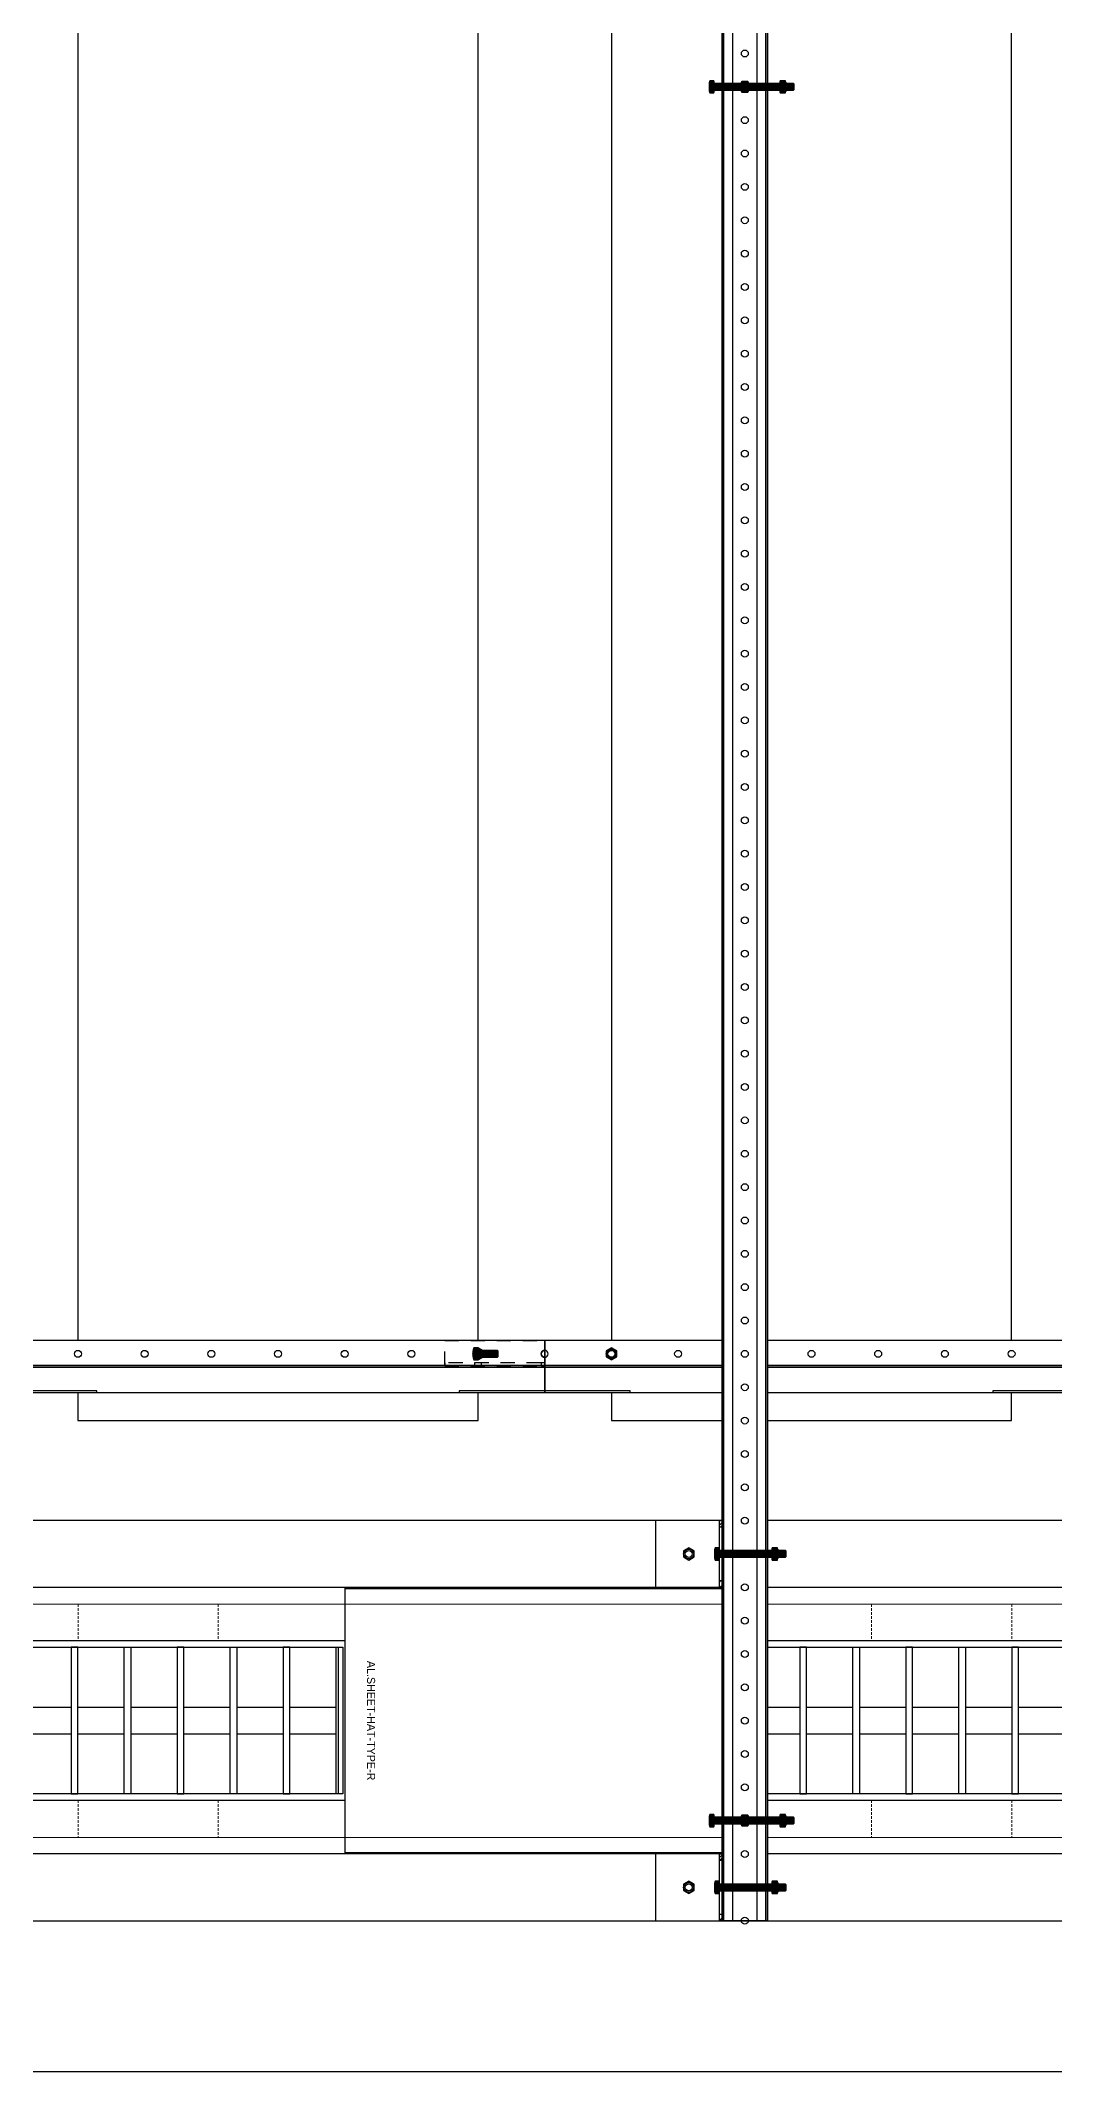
# Model space of a CAD drawing. Header units: millimetres. Extents: x -962357 to -591296, y -223672 to 59420.
# Drawn here: x -742958 to -742198, y -179329 to -177807 of the extents above; entities that cross this region are included whole.
import ezdxf
from ezdxf.enums import TextEntityAlignment as Align

# ---------------------------------------------------------------- set-up
doc = ezdxf.new("R2010")
doc.units = ezdxf.units.MM
doc.linetypes.add('DPA_Hidden 50', pattern=[3, 2, -1])
doc.linetypes.add('TA_HL_003.00000', pattern=[19.5, 10.65, -8.85])
for name, color, linetype in [('000 - H A T C H', 8, 'Continuous'), ('000 - WIPEOUT', 250, 'Continuous'), ('001 - ASCESSORIES', 251, 'Continuous'), ('A04_TUBE SERIES', 2, 'Continuous'), ('A11_ALU.SOLID SHEET', 2, 'Continuous')]:
    doc.layers.add(name, color=color, linetype=linetype)
doc.layers.add('A-GLAZ-CURT', color=2, linetype='Continuous', lineweight=9)
pattern_1 = [(110, (-0.5, 0), (-0.939693, -0.34202), []), (110, (-0.2012, 0.6409), (-0.939693, -0.34202), [1.25, -0.25, 0, -0.25])]

# ---------------------------------------------------------------- blocks, each defined once
blk = doc.blocks.new('*U4626')
at = {"layer": 'A11_ALU.SOLID SHEET', "color": 0}
blk.add_lwpolyline([(300, -98.8), (300, 98.8), (0, 98.8), (0, -98.8)], close=True, dxfattribs=at)
at = {"layer": 'Defpoints', "color": 250}
blk.add_point((0, 0), dxfattribs=at)
blk.add_text('AL.SHEET-HAT-TYPE-R', height=6, rotation=270, dxfattribs=at).set_placement((15, 0), align=Align.BOTTOM_CENTER)
blk = doc.blocks.new('*U4621')
at = {"color": 1}
blk.add_wipeout([(600, -60), (-600, -60), (-600, 60), (600, 60)], dxfattribs=at).dxf.layer = '000 - WIPEOUT'
at = {"layer": '001 - ASCESSORIES', "color": 0}
blk.add_lwpolyline([(600, -60), (-600, -60), (-600, 60), (600, 60)], close=True, dxfattribs=at)
at = {"layer": '001 - ASCESSORIES'}
for points in [[(-593.5, -55), (-598.5, -55), (-598.5, 55), (-593.5, 55)], [(595, -55), (-595, -55), (-595, 55), (595, 55)], [(-558.8, -55), (-553.8, -55), (-553.8, 55), (-558.8, 55)], [(-514, -55), (-519, -55), (-519, 55), (-514, 55)], [(-479.3, -55), (-474.3, -55), (-474.3, 55), (-479.3, 55)], [(-434.6, -55), (-439.6, -55), (-439.6, 55), (-434.6, 55)], [(-399.8, -55), (-394.8, -55), (-394.8, 55), (-399.8, 55)], [(-355.1, -55), (-360.1, -55), (-360.1, 55), (-355.1, 55)], [(-320.4, -55), (-315.4, -55), (-315.4, 55), (-320.4, 55)], [(-275.6, -55), (-280.6, -55), (-280.6, 55), (-275.6, 55)], [(-240.9, -55), (-235.9, -55), (-235.9, 55), (-240.9, 55)], [(-196.2, -55), (-201.2, -55), (-201.2, 55), (-196.2, 55)], [(-161.4, -55), (-156.4, -55), (-156.4, 55), (-161.4, 55)], [(-116.7, -55), (-121.7, -55), (-121.7, 55), (-116.7, 55)], [(-82, -55), (-77, -55), (-77, 55), (-82, 55)], [(-37.2, -55), (-42.2, -55), (-42.2, 55), (-37.2, 55)], [(-2.5, -55), (2.5, -55), (2.5, 55), (-2.5, 55)], [(42.2, -55), (37.2, -55), (37.2, 55), (42.2, 55)], [(77, -55), (82, -55), (82, 55), (77, 55)], [(121.7, -55), (116.7, -55), (116.7, 55), (121.7, 55)], [(156.4, -55), (161.4, -55), (161.4, 55), (156.4, 55)], [(201.2, -55), (196.2, -55), (196.2, 55), (201.2, 55)], [(235.9, -55), (240.9, -55), (240.9, 55), (235.9, 55)], [(280.6, -55), (275.6, -55), (275.6, 55), (280.6, 55)], [(315.4, -55), (320.4, -55), (320.4, 55), (315.4, 55)], [(360.1, -55), (355.1, -55), (355.1, 55), (360.1, 55)], [(394.8, -55), (399.8, -55), (399.8, 55), (394.8, 55)], [(439.6, -55), (434.6, -55), (434.6, 55), (439.6, 55)], [(474.3, -55), (479.3, -55), (479.3, 55), (474.3, 55)], [(519, -55), (514, -55), (514, 55), (519, 55)], [(553.8, -55), (558.8, -55), (558.8, 55), (553.8, 55)], [(598.5, -55), (593.5, -55), (593.5, 55), (598.5, 55)]]:
    blk.add_lwpolyline(points, close=True, dxfattribs=at)
for points in [[(-593.5, 10), (-558.8, 10)], [(-553.8, 10), (-519, 10)], [(-514, 10), (-479.3, 10)], [(-474.3, 10), (-439.6, 10)], [(-434.6, 10), (-399.8, 10)], [(-394.8, 10), (-360.1, 10)], [(-355.1, 10), (-320.4, 10)], [(-315.4, 10), (-280.6, 10)], [(-275.6, 10), (-240.9, 10)], [(-235.9, 10), (-201.2, 10)], [(-196.2, 10), (-161.4, 10)], [(-156.4, 10), (-121.7, 10)], [(-116.7, 10), (-82, 10)], [(-77, 10), (-42.2, 10)], [(-37.2, 10), (-2.5, 10)], [(2.5, 10), (37.2, 10)], [(42.2, 10), (77, 10)], [(82, 10), (116.7, 10)], [(121.7, 10), (156.4, 10)], [(161.4, 10), (196.2, 10)], [(201.2, 10), (235.9, 10)], [(240.9, 10), (275.6, 10)], [(280.6, 10), (315.4, 10)], [(320.4, 10), (355.1, 10)], [(360.1, 10), (394.8, 10)], [(399.8, 10), (434.6, 10)], [(439.6, 10), (474.3, 10)], [(479.3, 10), (514, 10)], [(519, 10), (553.8, 10)], [(558.8, 10), (593.5, 10)], [(-593.5, -10), (-558.8, -10)], [(-553.8, -10), (-519, -10)], [(-514, -10), (-479.3, -10)], [(-474.3, -10), (-439.6, -10)], [(-434.6, -10), (-399.8, -10)], [(-394.8, -10), (-360.1, -10)], [(-355.1, -10), (-320.4, -10)], [(-315.4, -10), (-280.6, -10)], [(-275.6, -10), (-240.9, -10)], [(-235.9, -10), (-201.2, -10)], [(-196.2, -10), (-161.4, -10)], [(-156.4, -10), (-121.7, -10)], [(-116.7, -10), (-82, -10)], [(-77, -10), (-42.2, -10)], [(-37.2, -10), (-2.5, -10)], [(2.5, -10), (37.2, -10)], [(42.2, -10), (77, -10)], [(82, -10), (116.7, -10)], [(121.7, -10), (156.4, -10)], [(161.4, -10), (196.2, -10)], [(201.2, -10), (235.9, -10)], [(240.9, -10), (275.6, -10)], [(280.6, -10), (315.4, -10)], [(320.4, -10), (355.1, -10)], [(360.1, -10), (394.8, -10)], [(399.8, -10), (434.6, -10)], [(439.6, -10), (474.3, -10)], [(479.3, -10), (514, -10)], [(519, -10), (553.8, -10)], [(558.8, -10), (593.5, -10)]]:
    blk.add_lwpolyline(points, dxfattribs=at)
blk = doc.blocks.new('*U4647')
blk.add_attdef('EXTR.OVL-LENGTH_', (-25, -59.1), '', height=5)
blk.add_wipeout([(-25, 0), (25, 0), (25, 67400), (-25, 67400)]).dxf.layer = '000 - WIPEOUT'
at = {"layer": 'A04_TUBE SERIES', "color": 0}
blk.add_lwpolyline([(-25, 0), (25, 0), (25, 67400), (-25, 67400)], close=True, dxfattribs=at)
blk = doc.blocks.new('*U4717')
at = {"color": 3}
for points in [[(-1050, 8750), (1050, 8750), (1050, 8450), (-1050, 8450)], [(-1050, 8350), (1050, 8350), (1050, 8050), (-1050, 8050)]]:
    blk.add_wipeout(points, dxfattribs=at).dxf.layer = '000 - WIPEOUT'
at = {"layer": 'A11_ALU.SOLID SHEET', "color": 0, "linetype": 'ByBlock'}
for points in [[(-1050, 8450), (1050, 8450), (1050, 8750), (-1050, 8750)], [(-1050, 8050), (1050, 8050), (1050, 8350), (-1050, 8350)]]:
    blk.add_lwpolyline(points, close=True, dxfattribs=at)
blk = doc.blocks.new('000 - ASSCESSORIES_FAMELINE_GALV.BRACKET_FITTING_Z-PROFILE_HR-02B_TOP_VIEW')
blk.add_wipeout([(-1200, 39), (1200, 39), (1200, 0), (-1200, 0)]).dxf.layer = '000 - WIPEOUT'
at = {"layer": '001 - ASCESSORIES', "linetype": 'ByBlock'}
blk.add_line((1200, 20.2), (-1200, 20.2), dxfattribs=at)
at = {"layer": '001 - ASCESSORIES'}
blk.add_line((1200, 19), (-1200, 19), dxfattribs=at)
at = {"layer": '001 - ASCESSORIES', "color": 0}
blk.add_lwpolyline([(-1200, 39), (-1200, 19), (1200, 19), (1200, 39)], close=True, dxfattribs=at)
at = {"layer": '001 - ASCESSORIES'}
blk.add_lwpolyline([(-1200, 19), (-1200, 0), (1200, 0), (1200, 19)], close=True, dxfattribs=at)
at = {"layer": '001 - ASCESSORIES', "color": 2}
for points in [[(-1200, 1.2), (-1200, 0), (-1135.9, 0), (-1135.9, 1.2)], [(-864.1, 1.2), (-864.1, 0), (-735.9, 0), (-735.9, 1.2)], [(735.9, 1.2), (735.9, 0), (864.1, 0), (864.1, 1.2)], [(1135.9, 1.2), (1135.9, 0), (1200, 0), (1200, 1.2)]]:
    blk.add_lwpolyline(points, close=True, dxfattribs=at)
at = {"layer": '001 - ASCESSORIES'}
for centre in [(-1150, 29), (-1100, 29), (-1050, 29), (-1000, 29), (-950, 29), (-900, 29), (-850, 29), (850, 29), (900, 29), (950, 29), (1000, 29), (1050, 29), (1100, 29), (1150, 29)]:
    blk.add_circle(centre, 2.6, dxfattribs=at)
for centre, start, end in [((-1200, 29), 270, 90), ((1200, 29), 90, 270)]:
    blk.add_arc(centre, 2.6, start, end, dxfattribs=at)
blk = doc.blocks.new('000 - ASSCESSORIES_FAMELINE_GALV._SPICE-FOR_HR-02B_TOP_VIEW')
at = {"layer": '001 - ASCESSORIES', "linetype": 'ByBlock'}
blk.add_lwpolyline([(-75, 6.8), (75, 6.8), (75, 8.8), (-75, 8.8)], close=True, dxfattribs=at)
at = {"layer": '001 - ASCESSORIES', "color": 0, "linetype": 'ByBlock'}
blk.add_lwpolyline([(-75, 8.8), (75, 8.8), (75, -10), (-75, -10)], close=True, dxfattribs=at)
at = {"layer": '001 - ASCESSORIES', "color": 1}
for points in [[(-57.6, 6.8), (-42.4, 6.8), (-42.4, 8.8), (-57.6, 8.8)], [(-2.6, 6.8), (2.6, 6.8), (2.6, 8.8), (-2.6, 8.8)], [(47.4, 6.8), (52.6, 6.8), (52.6, 8.8), (47.4, 8.8)]]:
    blk.add_lwpolyline(points, close=True, dxfattribs=at)
blk.add_lwpolyline([(-55, -2.6), (-45, -2.6, 1), (-45, 2.6), (-55, 2.6, 1)], format="xyb", close=True, dxfattribs=at)
at = {"layer": '001 - ASCESSORIES'}
for centre in [(0, 0), (50, 0)]:
    blk.add_circle(centre, 2.6, dxfattribs=at)
blk = doc.blocks.new('*U4659')
at = {"layer": '001 - ASCESSORIES', "color": 0, "linetype": 'ByBlock'}
blk.add_blockref('000 - ASSCESSORIES_FAMELINE_GALV._SPICE-FOR_HR-02B_TOP_VIEW', (0, 0), dxfattribs=at)
blk = doc.blocks.new('*U4682')
at = {"color": 1}
for p, q in [((-3.5, 3.5), (3.5, 3.5)), ((-3.5, 0), (3.5, 0))]:
    blk.add_line(p, q, dxfattribs=at)
at = {"color": 0}
for points in [[(-2.3, 3.2, 0.249855), (-4.6, 3.2), (-4.6, 0.3, 0.249855), (-2.3, 0.3)], [(2.3, 3.2, 0.062432), (0, 3.5, 0.062432), (-2.3, 3.2), (-2.3, 0.3, 0.061701), (0, 0, 0.061701), (2.3, 0.3)], [(4.6, 3.2, 0.249855), (2.3, 3.2), (2.3, 0.3, 0.249855), (4.6, 0.3)]]:
    blk.add_lwpolyline(points, format="xyb", close=True, dxfattribs=at)
blk = doc.blocks.new('*U4688')
at = {"layer": '000 - H A T C H'}
h = blk.add_hatch(dxfattribs=at)
h.set_pattern_fill('ANSI35', color=8, scale=4, angle=65)
h.set_pattern_definition(pattern_1)
h.paths.add_polyline_path([(0, -2.5), (14.5, -2.5), (14.5, 2.5), (0, 2.5)])
at = {"color": 8}
blk.add_line((14.5, -2.5), (14.5, 2.5), dxfattribs=at)
at = {"color": 1}
blk.add_lwpolyline([(14.5, 2.5), (0, 2.5), (0, -2.5), (14.5, -2.5), (15, -2), (15, 2)], close=True, dxfattribs=at)
blk = doc.blocks.new('*U4699')
at = {"layer": '000 - H A T C H'}
h = blk.add_hatch(color=250, dxfattribs=at)
h.dxf.hatch_style = 1
edge = h.paths.add_edge_path()
edge.add_line((-0.3, -4.6), (-3.2, -4.6))
edge.add_arc((-1, -3.5), 2.45, 180, 208.0569, ccw=False)
edge.add_line((-3.5, -3.5), (-3.5, 0))
edge.add_arc((5.9, 0), 9.36, 179.9761, 180.0239, ccw=False)
edge.add_line((-3.5, 0), (-3.5, 0))
edge.add_arc((5.9, 0), 9.36, 179.9761, 180.0239, ccw=False)
edge.add_line((-3.5, 0), (-3.5, 3.5))
edge.add_arc((-1, 3.5), 2.45, 151.9431, 180, ccw=False)
edge.add_line((-3.2, 4.6), (-0.3, 4.6))
edge.add_arc((-2.5, 3.5), 2.45, 360, 388.0569, ccw=False)
edge.add_line((0, 3.5), (0, -3.5))
edge.add_arc((-2.5, -3.5), 2.45, 331.9431, 360, ccw=False)
blk.add_blockref('*U4688', (0, 0))
at = {"layer": '001 - ASCESSORIES', "rotation": 90}
blk.add_blockref('*U4682', (0, 0), dxfattribs=at)
blk = doc.blocks.new('*U4663')
at = {"layer": '001 - ASCESSORIES', "color": 0}
blk.add_lwpolyline([(4.6, 0), (2.3, 4), (-2.3, 4), (-4.6, 0), (-2.3, -4), (2.3, -4)], close=True, dxfattribs=at)
at = {"layer": '001 - ASCESSORIES', "color": 8}
blk.add_circle((0, 0), 3.85, dxfattribs=at)
at = {"layer": '001 - ASCESSORIES', "color": 0}
blk.add_circle((0, 0), 2.6, dxfattribs=at)
blk = doc.blocks.new('*U4664')
at = {"layer": '000 - H A T C H'}
h = blk.add_hatch(color=250, dxfattribs=at)
h.dxf.hatch_style = 1
h.paths.add_polyline_path([(4, -2.3), (4, 2.3), (0, 4.6), (-4, 2.3), (-4, -2.3), (0, -4.6)])
h.paths.add_polyline_path([(0, -2.6, -1), (0, 2.6, -1)], flags=16)
at = {"layer": '001 - ASCESSORIES', "color": 0, "rotation": 270}
blk.add_blockref('*U4663', (0, 0), dxfattribs=at)
blk = doc.blocks.new('*U4944')
blk.add_blockref('*U4699', (8450, -10))
at = {"layer": '001 - ASCESSORIES', "color": 0, "linetype": 'ByBlock'}
blk.add_blockref('000 - ASSCESSORIES_FAMELINE_GALV.BRACKET_FITTING_Z-PROFILE_HR-02B_TOP_VIEW', (7200, -39), dxfattribs=at)
blk.add_blockref('*U4699', (8350, -10))
at = {"layer": '001 - ASCESSORIES', "linetype": 'TA_HL_003.00000', "rotation": 180}
blk.add_blockref('*U4659', (8400, -10), dxfattribs=at)
blk.add_blockref('*U4659', (8400, -10), dxfattribs=at)
at = {"layer": '001 - ASCESSORIES'}
blk.add_blockref('*U4664', (8350, -10), dxfattribs=at)
at = {"layer": '001 - ASCESSORIES', "color": 0, "linetype": 'ByBlock'}
blk.add_blockref('000 - ASSCESSORIES_FAMELINE_GALV.BRACKET_FITTING_Z-PROFILE_HR-02B_TOP_VIEW', (9600, -39), dxfattribs=at)
at = {"layer": '001 - ASCESSORIES'}
blk.add_blockref('*U4664', (8450, -10), dxfattribs=at)
blk = doc.blocks.new('*U4945')
at = {"color": 6}
blk.add_wipeout([(1425, -17), (-1425, -17), (-1425, 17), (1425, 17)], dxfattribs=at).dxf.layer = '000 - WIPEOUT'
at = {"layer": '001 - ASCESSORIES', "color": 0, "linetype": 'ByBlock'}
for p, q in [((1425, 15.8), (-1425, 15.8)), ((1425, -15.8), (-1425, -15.8))]:
    blk.add_line(p, q, dxfattribs=at)
at = {"layer": '001 - ASCESSORIES', "color": 1}
blk.add_lwpolyline([(1425, 17), (1425, -17), (-1425, -17), (-1425, 17)], close=True, dxfattribs=at)
at = {"layer": '001 - ASCESSORIES', "color": 0, "linetype": 'ByBlock'}
for points in [[(-1425, 17), (-1425, 9), (1425, 9), (1425, 17)], [(-1425, -9), (-1425, -17), (1425, -17), (1425, -9)]]:
    blk.add_lwpolyline(points, close=True, dxfattribs=at)
at = {"layer": '001 - ASCESSORIES', "color": 1, "linetype": 'Continuous'}
for centre in [(25, 0), (50, 0), (75, 0), (100, 0), (125, 0), (150, 0), (175, 0), (200, 0), (225, 0), (250, 0), (275, 0), (300, 0), (325, 0), (350, 0), (375, 0), (400, 0), (425, 0), (450, 0), (475, 0), (500, 0), (525, 0), (550, 0), (575, 0), (600, 0), (625, 0), (650, 0), (675, 0), (700, 0), (725, 0), (750, 0), (775, 0), (800, 0), (825, 0), (850, 0), (875, 0), (900, 0), (925, 0), (950, 0), (975, 0), (1000, 0), (1025, 0), (1050, 0), (1075, 0), (1100, 0), (1125, 0), (1150, 0), (1175, 0), (1200, 0), (1225, 0), (1250, 0), (1275, 0), (1300, 0), (1325, 0), (1350, 0), (1375, 0), (1400, 0), (1425, 0)]:
    blk.add_circle(centre, 2.6, dxfattribs=at)
blk = doc.blocks.new('*U4696')
at = {"layer": '000 - H A T C H'}
h = blk.add_hatch(dxfattribs=at)
h.set_pattern_fill('ANSI35', color=8, scale=4, angle=65)
h.set_pattern_definition(pattern_1)
h.paths.add_polyline_path([(0, -2.5), (59.5, -2.5), (59.5, 2.5), (0, 2.5)])
at = {"color": 8}
blk.add_line((59.5, -2.5), (59.5, 2.5), dxfattribs=at)
at = {"color": 1}
blk.add_lwpolyline([(59.5, 2.5), (0, 2.5), (0, -2.5), (59.5, -2.5), (60, -2), (60, 2)], close=True, dxfattribs=at)
blk = doc.blocks.new('*U4748')
at = {"layer": '000 - H A T C H'}
h = blk.add_hatch(color=250, dxfattribs=at)
h.dxf.hatch_style = 1
edge = h.paths.add_edge_path()
edge.add_line((-0.3, -4.6), (-3.2, -4.6))
edge.add_arc((-1, -3.5), 2.45, 180, 208.0569, ccw=False)
edge.add_line((-3.5, -3.5), (-3.5, 0))
edge.add_arc((5.9, 0), 9.36, 179.9761, 180.0239, ccw=False)
edge.add_line((-3.5, 0), (-3.5, 0))
edge.add_arc((5.9, 0), 9.36, 179.9761, 180.0239, ccw=False)
edge.add_line((-3.5, 0), (-3.5, 3.5))
edge.add_arc((-1, 3.5), 2.45, 151.9431, 180, ccw=False)
edge.add_line((-3.2, 4.6), (-0.3, 4.6))
edge.add_arc((-2.5, 3.5), 2.45, 360, 388.0569, ccw=False)
edge.add_line((0, 3.5), (0, -3.5))
edge.add_arc((-2.5, -3.5), 2.45, 331.9431, 360, ccw=False)
blk.add_blockref('*U4696', (0, 0))
at = {"layer": '001 - ASCESSORIES', "rotation": 90}
blk.add_blockref('*U4682', (0, 0), dxfattribs=at)
blk = doc.blocks.new('*U4662')
at = {"color": 1}
for p, q in [((-3.5, 4.5), (3.5, 4.5)), ((-3.5, 0), (3.5, 0))]:
    blk.add_line(p, q, dxfattribs=at)
at = {"color": 0}
for points in [[(-2.3, 4.2, 0.249893), (-4.6, 4.2), (-4.6, 0.3, 0.249893), (-2.3, 0.3)], [(2.3, 4.2, 0.062422), (0, 4.5, 0.062422), (-2.3, 4.2), (-2.3, 0.3, 0.061692), (0, 0, 0.061692), (2.3, 0.3)], [(4.6, 4.2, 0.249893), (2.3, 4.2), (2.3, 0.3, 0.249893), (4.6, 0.3)]]:
    blk.add_lwpolyline(points, format="xyb", close=True, dxfattribs=at)
blk = doc.blocks.new('*U4707')
at = {"layer": '000 - H A T C H'}
h = blk.add_hatch(color=250, dxfattribs=at)
h.dxf.hatch_style = 1
edge = h.paths.add_edge_path()
edge.add_line((0.3, 4.6), (4.2, 4.6))
edge.add_arc((2, 3.5), 2.45, 0, 28.0609, ccw=False)
edge.add_line((4.5, 3.5), (4.5, 0))
edge.add_arc((-4.9, 0), 9.36, -0.0239, 0.0239, ccw=False)
edge.add_line((4.5, 0), (4.5, 0))
edge.add_arc((-4.9, 0), 9.36, -0.0239, 0.0239, ccw=False)
edge.add_line((4.5, 0), (4.5, -3.5))
edge.add_arc((2, -3.5), 2.45, -28.0609, 0, ccw=False)
edge.add_line((4.2, -4.6), (0.3, -4.6))
edge.add_arc((2.5, -3.5), 2.45, 180, 208.0609, ccw=False)
edge.add_line((0, -3.5), (0, 3.5))
edge.add_arc((2.5, 3.5), 2.45, 151.9391, 180, ccw=False)
at = {"layer": '001 - ASCESSORIES', "color": 0, "rotation": 270}
blk.add_blockref('*U4662', (0, 0), dxfattribs=at)
blk = doc.blocks.new('*U4821')
at = {"layer": '001 - ASCESSORIES'}
blk.add_blockref('*U4748', (-23, 0), dxfattribs=at)
at = {"layer": '001 - ASCESSORIES', "color": 2}
for rotation in [90, 90, 270, 270]:
    blk.add_blockref('*U4664', (0, 0), dxfattribs=dict(at, rotation=rotation))
at = {"layer": '001 - ASCESSORIES', "color": 1}
blk.add_blockref('*U4707', (26.2, 0), dxfattribs=at)
blk = doc.blocks.new('000 - ASSCESSORIES_FAMELINE_AL.EXTR._L-PROFILE_50x68mm._non-code_TOP_VIEW')
blk.add_wipeout([(-50, -25), (0, -25), (0, 25), (-50, 25)]).dxf.layer = '000 - WIPEOUT'
at = {"layer": '000 - H A T C H'}
h = blk.add_hatch(dxfattribs=at)
h.set_pattern_fill('ANSI32', color=8, scale=0.5)
h.set_pattern_definition([(45, (-14193.569, 11847.092), (-3.367596, 3.367596), []), (45, (-14191.324, 11847.092), (-3.367596, 3.367596), [])])
h.paths.add_polyline_path([(-2, 20), (0, 20), (0, 25), (-2, 25)])
h.paths.add_polyline_path([(0, -20), (-2, -20), (-2, -25), (0, -25)])
at = {"layer": '001 - ASCESSORIES', "color": 0}
for p, q in [((0, 20), (-2, 20)), ((-2, -20), (0, -20))]:
    blk.add_line(p, q, dxfattribs=at)
at = {"layer": '001 - ASCESSORIES', "color": 1}
blk.add_line((-2, -20), (-2, 20), dxfattribs=at)
at = {"layer": '001 - ASCESSORIES'}
blk.add_lwpolyline([(-50, -25), (0, -25), (0, 25), (-50, 25)], close=True, dxfattribs=at)
at = {"layer": '001 - ASCESSORIES', "color": 0}
for points in [[(-2, 25), (0, 25), (0, 20), (-2, 20)], [(-2, -20), (0, -20), (0, -25), (-2, -25)]]:
    blk.add_lwpolyline(points, close=True, dxfattribs=at)
at = {"layer": '001 - ASCESSORIES', "color": 1}
blk.add_circle((-25, 0), 2.6, dxfattribs=at)
blk = doc.blocks.new('*U4738')
at = {"layer": '001 - ASCESSORIES', "color": 0}
blk.add_blockref('000 - ASSCESSORIES_FAMELINE_AL.EXTR._L-PROFILE_50x68mm._non-code_TOP_VIEW', (0, 0), dxfattribs=at)
blk = doc.blocks.new('*U4683')
blk.add_circle((0, 0), 3.66)
at = {"layer": '001 - ASCESSORIES', "color": 0}
blk.add_lwpolyline([(4.6, 0), (2.3, 4), (-2.3, 4), (-4.6, 0), (-2.3, -4), (2.3, -4)], close=True, dxfattribs=at)
at = {"layer": '001 - ASCESSORIES', "color": 8}
blk.add_circle((0, 0), 3.85, dxfattribs=at)
blk = doc.blocks.new('*U4715')
at = {"layer": '001 - ASCESSORIES', "rotation": 90}
blk.add_blockref('*U4683', (0, 0), dxfattribs=at)
blk = doc.blocks.new('*U4751')
at = {"layer": '001 - ASCESSORIES'}
blk.add_blockref('*U4715', (0, 0), dxfattribs=at)
blk = doc.blocks.new('*U4694')
at = {"layer": '000 - H A T C H'}
h = blk.add_hatch(dxfattribs=at)
h.set_pattern_fill('ANSI35', color=8, scale=4, angle=65)
h.set_pattern_definition(pattern_1)
h.paths.add_polyline_path([(0, -2.5), (49.5, -2.5), (49.5, 2.5), (0, 2.5)])
at = {"color": 8}
blk.add_line((49.5, -2.5), (49.5, 2.5), dxfattribs=at)
at = {"color": 1}
blk.add_lwpolyline([(49.5, 2.5), (0, 2.5), (0, -2.5), (49.5, -2.5), (50, -2), (50, 2)], close=True, dxfattribs=at)
blk = doc.blocks.new('*U4746')
at = {"layer": '000 - H A T C H'}
h = blk.add_hatch(color=250, dxfattribs=at)
h.dxf.hatch_style = 1
edge = h.paths.add_edge_path()
edge.add_line((-0.3, -4.6), (-3.2, -4.6))
edge.add_arc((-1, -3.5), 2.45, 180, 208.0569, ccw=False)
edge.add_line((-3.5, -3.5), (-3.5, 0))
edge.add_arc((5.9, 0), 9.36, 179.9761, 180.0239, ccw=False)
edge.add_line((-3.5, 0), (-3.5, 0))
edge.add_arc((5.9, 0), 9.36, 179.9761, 180.0239, ccw=False)
edge.add_line((-3.5, 0), (-3.5, 3.5))
edge.add_arc((-1, 3.5), 2.45, 151.9431, 180, ccw=False)
edge.add_line((-3.2, 4.6), (-0.3, 4.6))
edge.add_arc((-2.5, 3.5), 2.45, 360, 388.0569, ccw=False)
edge.add_line((0, 3.5), (0, -3.5))
edge.add_arc((-2.5, -3.5), 2.45, 331.9431, 360, ccw=False)
blk.add_blockref('*U4694', (0, 0))
at = {"layer": '001 - ASCESSORIES', "rotation": 90}
blk.add_blockref('*U4682', (0, 0), dxfattribs=at)
blk = doc.blocks.new('*U4752')
at = {"layer": '001 - ASCESSORIES'}
for name, p in [('*U4746', (0, 0)), ('*U4707', (39.2, 0))]:
    blk.add_blockref(name, p, dxfattribs=at)
blk = doc.blocks.new('*U4794')
at = {"color": 2}
blk.add_blockref('*U4738', (0, 0), dxfattribs=at)
for name, p in [('*U4751', (-25, 0)), ('*U4752', (-2, 0))]:
    blk.add_blockref(name, p)
blk = doc.blocks.new('*U4956')
blk.add_lwpolyline([(27650, -552), (-107450, -552), (-107450, -3555), (27650, -3555)], close=True)
at = {"layer": 'A11_ALU.SOLID SHEET', "color": 1}
blk.add_blockref('*U4626', (1950, -3292), dxfattribs=at)
for p in [(1350, -3292), (2850, -3292)]:
    blk.add_blockref('*U4621', p)
at = {"layer": 'A04_TUBE SERIES', "color": 0, "linetype": 'ByBlock', "rotation": 270}
for p in [(-39850, -3167), (-39850, -3417)]:
    blk.add_blockref('*U4647', p, dxfattribs=at)
at = {"layer": 'A11_ALU.SOLID SHEET', "color": 0, "linetype": 'ByBlock', "rotation": 270}
blk.add_blockref('*U4717', (-6300, -2017), dxfattribs=at)
at = {"layer": '001 - ASCESSORIES', "linetype": 'ByBlock'}
blk.add_blockref('*U4944', (-6300, -3007), dxfattribs=at)
at = {"layer": '001 - ASCESSORIES', "linetype": 'ByBlock', "rotation": 270}
blk.add_blockref('*U4945', (2250, -2017), dxfattribs=at)
at = {"layer": '001 - ASCESSORIES', "linetype": 'ByBlock'}
for name, p in [('*U4821', (2250, -2067)), ('*U4794', (2233, -3167)), ('*U4821', (2250, -3367)), ('*U4794', (2233, -3417))]:
    blk.add_blockref(name, p, dxfattribs=at)
blk = doc.blocks.new('DPA_CP_Metal Ceiling Luminaire2 - Linear Luminaire-12404975-4160-01 UPPER PLATFORM LEVEL - REFLECTED CEILING PLAN')
at = {"layer": 'A-GLAZ-CURT'}
for p, q in [((-786932.4, 2701.5), (-786932.4, 2976.5)), ((-786932.4, 2976.5), (-785732.4, 2976.5)), ((-786932.4, 2976.5), (-786932.4, 2701.5)), ((-785732.4, 2976.5), (-786932.4, 2976.5)), ((-786932.4, 2976.5), (-785732.4, 2976.5)), ((-785732.4, 2976.5), (-785732.4, 2701.5)), ((-785732.4, 2701.5), (-785732.4, 2976.5)), ((-786932.4, 2939), (-786932.4, 2701.5)), ((-785732.4, 2939), (-785732.4, 2701.5)), ((-786932.4, 2926.5), (-785732.4, 2926.5)), ((-786932.4, 2751.5), (-785732.4, 2751.5)), ((-785732.4, 2701.5), (-786932.4, 2701.5)), ((-785732.4, 2701.5), (-786932.4, 2701.5)), ((-786932.4, 2701.5), (-785732.4, 2701.5))]:
    blk.add_line(p, q, dxfattribs=at)
at = {"layer": 'A-GLAZ-CURT', "linetype": 'DPA_Hidden 50'}
for p, q in [((-786837.4, 2926.5), (-786837.4, 2751.5)), ((-786732.4, 2926.5), (-786732.4, 2751.5)), ((-786632.4, 2926.5), (-786632.4, 2751.5)), ((-786532.4, 2926.5), (-786532.4, 2751.5)), ((-786432.4, 2926.5), (-786432.4, 2751.5)), ((-786332.4, 2926.5), (-786332.4, 2751.5)), ((-786232.4, 2926.5), (-786232.4, 2751.5)), ((-786132.4, 2926.5), (-786132.4, 2751.5)), ((-786032.4, 2926.5), (-786032.4, 2751.5)), ((-785932.4, 2926.5), (-785932.4, 2751.5)), ((-785827.4, 2926.5), (-785827.4, 2751.5))]:
    blk.add_line(p, q, dxfattribs=at)
blk = doc.blocks.new('DPA_CP_Metal Ceiling Panel1 - Horizontal with Gap-13297912-4160-01 UPPER PLATFORM LEVEL - REFLECTED CEILING PLAN')
at = {"layer": 'A-GLAZ-CURT'}
for p, q in [((-786232.4, 151.5), (-786232.4, 426.5)), ((-786232.4, 151.5), (-786232.4, 426.5)), ((-786232.4, 426.5), (-785932.4, 426.5)), ((-786232.4, 426.5), (-785932.4, 426.5)), ((-786232.4, 151.5), (-786232.4, 426.5)), ((-785932.4, 151.5), (-785932.4, 426.5)), ((-785932.4, 426.5), (-785932.4, 151.5)), ((-785932.4, 426.5), (-785932.4, 151.5)), ((-786232.4, 376.5), (-785932.4, 376.5)), ((-786232.4, 201.5), (-785932.4, 201.5)), ((-786232.4, 151.5), (-785932.4, 151.5)), ((-785932.4, 151.5), (-786232.4, 151.5)), ((-785932.4, 151.5), (-786232.4, 151.5))]:
    blk.add_line(p, q, dxfattribs=at)
blk = doc.blocks.new('*U434')
at = {"layer": 'A11_ALU.SOLID SHEET', "color": 0}
blk.add_lwpolyline([(300, -98.8), (300, 98.8), (0, 98.8), (0, -98.8)], close=True, dxfattribs=at)
at = {"layer": 'Defpoints', "color": 250}
blk.add_point((0, 0), dxfattribs=at)
blk.add_text('AL.SHEET-HAT-TYPE-R', height=6, rotation=270, dxfattribs=at).set_placement((15, 0), align=Align.BOTTOM_CENTER)
blk = doc.blocks.new('*U453')
at = {"color": 1}
blk.add_wipeout([(600, -60), (-600, -60), (-600, 60), (600, 60)], dxfattribs=at).dxf.layer = '000 - WIPEOUT'
at = {"layer": '001 - ASCESSORIES', "color": 0}
blk.add_lwpolyline([(600, -60), (-600, -60), (-600, 60), (600, 60)], close=True, dxfattribs=at)
at = {"layer": '001 - ASCESSORIES'}
for points in [[(-593.5, -55), (-598.5, -55), (-598.5, 55), (-593.5, 55)], [(595, -55), (-595, -55), (-595, 55), (595, 55)], [(-558.8, -55), (-553.8, -55), (-553.8, 55), (-558.8, 55)], [(-514, -55), (-519, -55), (-519, 55), (-514, 55)], [(-479.3, -55), (-474.3, -55), (-474.3, 55), (-479.3, 55)], [(-434.6, -55), (-439.6, -55), (-439.6, 55), (-434.6, 55)], [(-399.8, -55), (-394.8, -55), (-394.8, 55), (-399.8, 55)], [(-355.1, -55), (-360.1, -55), (-360.1, 55), (-355.1, 55)], [(-320.4, -55), (-315.4, -55), (-315.4, 55), (-320.4, 55)], [(-275.6, -55), (-280.6, -55), (-280.6, 55), (-275.6, 55)], [(-240.9, -55), (-235.9, -55), (-235.9, 55), (-240.9, 55)], [(-196.2, -55), (-201.2, -55), (-201.2, 55), (-196.2, 55)], [(-161.4, -55), (-156.4, -55), (-156.4, 55), (-161.4, 55)], [(-116.7, -55), (-121.7, -55), (-121.7, 55), (-116.7, 55)], [(-82, -55), (-77, -55), (-77, 55), (-82, 55)], [(-37.2, -55), (-42.2, -55), (-42.2, 55), (-37.2, 55)], [(-2.5, -55), (2.5, -55), (2.5, 55), (-2.5, 55)], [(42.2, -55), (37.2, -55), (37.2, 55), (42.2, 55)], [(77, -55), (82, -55), (82, 55), (77, 55)], [(121.7, -55), (116.7, -55), (116.7, 55), (121.7, 55)], [(156.4, -55), (161.4, -55), (161.4, 55), (156.4, 55)], [(201.2, -55), (196.2, -55), (196.2, 55), (201.2, 55)], [(235.9, -55), (240.9, -55), (240.9, 55), (235.9, 55)], [(280.6, -55), (275.6, -55), (275.6, 55), (280.6, 55)], [(315.4, -55), (320.4, -55), (320.4, 55), (315.4, 55)], [(360.1, -55), (355.1, -55), (355.1, 55), (360.1, 55)], [(394.8, -55), (399.8, -55), (399.8, 55), (394.8, 55)], [(439.6, -55), (434.6, -55), (434.6, 55), (439.6, 55)], [(474.3, -55), (479.3, -55), (479.3, 55), (474.3, 55)], [(519, -55), (514, -55), (514, 55), (519, 55)], [(553.8, -55), (558.8, -55), (558.8, 55), (553.8, 55)], [(598.5, -55), (593.5, -55), (593.5, 55), (598.5, 55)]]:
    blk.add_lwpolyline(points, close=True, dxfattribs=at)
for points in [[(-593.5, 10), (-558.8, 10)], [(-553.8, 10), (-519, 10)], [(-514, 10), (-479.3, 10)], [(-474.3, 10), (-439.6, 10)], [(-434.6, 10), (-399.8, 10)], [(-394.8, 10), (-360.1, 10)], [(-355.1, 10), (-320.4, 10)], [(-315.4, 10), (-280.6, 10)], [(-275.6, 10), (-240.9, 10)], [(-235.9, 10), (-201.2, 10)], [(-196.2, 10), (-161.4, 10)], [(-156.4, 10), (-121.7, 10)], [(-116.7, 10), (-82, 10)], [(-77, 10), (-42.2, 10)], [(-37.2, 10), (-2.5, 10)], [(2.5, 10), (37.2, 10)], [(42.2, 10), (77, 10)], [(82, 10), (116.7, 10)], [(121.7, 10), (156.4, 10)], [(161.4, 10), (196.2, 10)], [(201.2, 10), (235.9, 10)], [(240.9, 10), (275.6, 10)], [(280.6, 10), (315.4, 10)], [(320.4, 10), (355.1, 10)], [(360.1, 10), (394.8, 10)], [(399.8, 10), (434.6, 10)], [(439.6, 10), (474.3, 10)], [(479.3, 10), (514, 10)], [(519, 10), (553.8, 10)], [(558.8, 10), (593.5, 10)], [(-593.5, -10), (-558.8, -10)], [(-553.8, -10), (-519, -10)], [(-514, -10), (-479.3, -10)], [(-474.3, -10), (-439.6, -10)], [(-434.6, -10), (-399.8, -10)], [(-394.8, -10), (-360.1, -10)], [(-355.1, -10), (-320.4, -10)], [(-315.4, -10), (-280.6, -10)], [(-275.6, -10), (-240.9, -10)], [(-235.9, -10), (-201.2, -10)], [(-196.2, -10), (-161.4, -10)], [(-156.4, -10), (-121.7, -10)], [(-116.7, -10), (-82, -10)], [(-77, -10), (-42.2, -10)], [(-37.2, -10), (-2.5, -10)], [(2.5, -10), (37.2, -10)], [(42.2, -10), (77, -10)], [(82, -10), (116.7, -10)], [(121.7, -10), (156.4, -10)], [(161.4, -10), (196.2, -10)], [(201.2, -10), (235.9, -10)], [(240.9, -10), (275.6, -10)], [(280.6, -10), (315.4, -10)], [(320.4, -10), (355.1, -10)], [(360.1, -10), (394.8, -10)], [(399.8, -10), (434.6, -10)], [(439.6, -10), (474.3, -10)], [(479.3, -10), (514, -10)], [(519, -10), (553.8, -10)], [(558.8, -10), (593.5, -10)]]:
    blk.add_lwpolyline(points, dxfattribs=at)
blk = doc.blocks.new('*U746')
blk.add_attdef('EXTR.OVL-LENGTH_', (-25, -59.1), '', height=5)
blk.add_wipeout([(-25, 0), (25, 0), (25, 67400), (-25, 67400)]).dxf.layer = '000 - WIPEOUT'
at = {"layer": 'A04_TUBE SERIES', "color": 0}
blk.add_lwpolyline([(-25, 0), (25, 0), (25, 67400), (-25, 67400)], close=True, dxfattribs=at)
blk = doc.blocks.new('*U695')
at = {"color": 3}
for points in [[(-1050, 8750), (1050, 8750), (1050, 8450), (-1050, 8450)], [(-1050, 8350), (1050, 8350), (1050, 8050), (-1050, 8050)]]:
    blk.add_wipeout(points, dxfattribs=at).dxf.layer = '000 - WIPEOUT'
at = {"layer": 'A11_ALU.SOLID SHEET', "color": 0, "linetype": 'ByBlock'}
for points in [[(-1050, 8450), (1050, 8450), (1050, 8750), (-1050, 8750)], [(-1050, 8050), (1050, 8050), (1050, 8350), (-1050, 8350)]]:
    blk.add_lwpolyline(points, close=True, dxfattribs=at)
blk = doc.blocks.new('*U670')
at = {"layer": '001 - ASCESSORIES', "color": 0, "linetype": 'ByBlock'}
blk.add_blockref('000 - ASSCESSORIES_FAMELINE_GALV._SPICE-FOR_HR-02B_TOP_VIEW', (0, 0), dxfattribs=at)
blk = doc.blocks.new('*U351')
at = {"color": 1}
for p, q in [((-3.5, 3.5), (3.5, 3.5)), ((-3.5, 0), (3.5, 0))]:
    blk.add_line(p, q, dxfattribs=at)
at = {"color": 0}
for points in [[(-2.3, 3.2, 0.249855), (-4.6, 3.2), (-4.6, 0.3, 0.249855), (-2.3, 0.3)], [(2.3, 3.2, 0.062432), (0, 3.5, 0.062432), (-2.3, 3.2), (-2.3, 0.3, 0.061701), (0, 0, 0.061701), (2.3, 0.3)], [(4.6, 3.2, 0.249855), (2.3, 3.2), (2.3, 0.3, 0.249855), (4.6, 0.3)]]:
    blk.add_lwpolyline(points, format="xyb", close=True, dxfattribs=at)
blk = doc.blocks.new('*U357')
at = {"layer": '000 - H A T C H'}
h = blk.add_hatch(dxfattribs=at)
h.set_pattern_fill('ANSI35', color=8, scale=4, angle=65)
h.set_pattern_definition(pattern_1)
h.paths.add_polyline_path([(0, -2.5), (14.5, -2.5), (14.5, 2.5), (0, 2.5)])
at = {"color": 8}
blk.add_line((14.5, -2.5), (14.5, 2.5), dxfattribs=at)
at = {"color": 1}
blk.add_lwpolyline([(14.5, 2.5), (0, 2.5), (0, -2.5), (14.5, -2.5), (15, -2), (15, 2)], close=True, dxfattribs=at)
blk = doc.blocks.new('*U666')
at = {"layer": '000 - H A T C H'}
h = blk.add_hatch(color=250, dxfattribs=at)
h.dxf.hatch_style = 1
edge = h.paths.add_edge_path()
edge.add_line((-0.3, -4.6), (-3.2, -4.6))
edge.add_arc((-1, -3.5), 2.45, 180, 208.0569, ccw=False)
edge.add_line((-3.5, -3.5), (-3.5, 0))
edge.add_arc((5.9, 0), 9.36, 179.9761, 180.0239, ccw=False)
edge.add_line((-3.5, 0), (-3.5, 0))
edge.add_arc((5.9, 0), 9.36, 179.9761, 180.0239, ccw=False)
edge.add_line((-3.5, 0), (-3.5, 3.5))
edge.add_arc((-1, 3.5), 2.45, 151.9431, 180, ccw=False)
edge.add_line((-3.2, 4.6), (-0.3, 4.6))
edge.add_arc((-2.5, 3.5), 2.45, 360, 388.0569, ccw=False)
edge.add_line((0, 3.5), (0, -3.5))
edge.add_arc((-2.5, -3.5), 2.45, 331.9431, 360, ccw=False)
blk.add_blockref('*U357', (0, 0))
at = {"layer": '001 - ASCESSORIES', "rotation": 90}
blk.add_blockref('*U351', (0, 0), dxfattribs=at)
blk = doc.blocks.new('*U350')
at = {"layer": '001 - ASCESSORIES', "color": 0}
blk.add_lwpolyline([(4.6, 0), (2.3, 4), (-2.3, 4), (-4.6, 0), (-2.3, -4), (2.3, -4)], close=True, dxfattribs=at)
at = {"layer": '001 - ASCESSORIES', "color": 8}
blk.add_circle((0, 0), 3.85, dxfattribs=at)
at = {"layer": '001 - ASCESSORIES', "color": 0}
blk.add_circle((0, 0), 2.6, dxfattribs=at)
blk = doc.blocks.new('*U671')
at = {"layer": '000 - H A T C H'}
h = blk.add_hatch(color=250, dxfattribs=at)
h.dxf.hatch_style = 1
h.paths.add_polyline_path([(4, -2.3), (4, 2.3), (0, 4.6), (-4, 2.3), (-4, -2.3), (0, -4.6)])
h.paths.add_polyline_path([(0, -2.6, -1), (0, 2.6, -1)], flags=16)
at = {"layer": '001 - ASCESSORIES', "color": 0, "rotation": 270}
blk.add_blockref('*U350', (0, 0), dxfattribs=at)
blk = doc.blocks.new('*U654')
blk.add_blockref('*U666', (8450, -10))
at = {"layer": '001 - ASCESSORIES', "color": 0, "linetype": 'ByBlock'}
blk.add_blockref('000 - ASSCESSORIES_FAMELINE_GALV.BRACKET_FITTING_Z-PROFILE_HR-02B_TOP_VIEW', (7200, -39), dxfattribs=at)
blk.add_blockref('*U666', (8350, -10))
at = {"layer": '001 - ASCESSORIES', "linetype": 'TA_HL_003.00000', "rotation": 180}
blk.add_blockref('*U670', (8400, -10), dxfattribs=at)
blk.add_blockref('*U670', (8400, -10), dxfattribs=at)
at = {"layer": '001 - ASCESSORIES'}
blk.add_blockref('*U671', (8350, -10), dxfattribs=at)
at = {"layer": '001 - ASCESSORIES', "color": 0, "linetype": 'ByBlock'}
blk.add_blockref('000 - ASSCESSORIES_FAMELINE_GALV.BRACKET_FITTING_Z-PROFILE_HR-02B_TOP_VIEW', (9600, -39), dxfattribs=at)
at = {"layer": '001 - ASCESSORIES'}
blk.add_blockref('*U671', (8450, -10), dxfattribs=at)
blk = doc.blocks.new('*U558')
at = {"color": 6}
blk.add_wipeout([(1425, -17), (-1425, -17), (-1425, 17), (1425, 17)], dxfattribs=at).dxf.layer = '000 - WIPEOUT'
at = {"layer": '001 - ASCESSORIES', "color": 0, "linetype": 'ByBlock'}
for p, q in [((1425, 15.8), (-1425, 15.8)), ((1425, -15.8), (-1425, -15.8))]:
    blk.add_line(p, q, dxfattribs=at)
at = {"layer": '001 - ASCESSORIES', "color": 1}
blk.add_lwpolyline([(1425, 17), (1425, -17), (-1425, -17), (-1425, 17)], close=True, dxfattribs=at)
at = {"layer": '001 - ASCESSORIES', "color": 0, "linetype": 'ByBlock'}
for points in [[(-1425, 17), (-1425, 9), (1425, 9), (1425, 17)], [(-1425, -9), (-1425, -17), (1425, -17), (1425, -9)]]:
    blk.add_lwpolyline(points, close=True, dxfattribs=at)
at = {"layer": '001 - ASCESSORIES', "color": 1, "linetype": 'Continuous'}
for centre in [(25, 0), (50, 0), (75, 0), (100, 0), (125, 0), (150, 0), (175, 0), (200, 0), (225, 0), (250, 0), (275, 0), (300, 0), (325, 0), (350, 0), (375, 0), (400, 0), (425, 0), (450, 0), (475, 0), (500, 0), (525, 0), (550, 0), (575, 0), (600, 0), (625, 0), (650, 0), (675, 0), (700, 0), (725, 0), (750, 0), (775, 0), (800, 0), (825, 0), (850, 0), (875, 0), (900, 0), (925, 0), (950, 0), (975, 0), (1000, 0), (1025, 0), (1050, 0), (1075, 0), (1100, 0), (1125, 0), (1150, 0), (1175, 0), (1200, 0), (1225, 0), (1250, 0), (1275, 0), (1300, 0), (1325, 0), (1350, 0), (1375, 0), (1400, 0), (1425, 0)]:
    blk.add_circle(centre, 2.6, dxfattribs=at)
blk = doc.blocks.new('*U365')
at = {"layer": '000 - H A T C H'}
h = blk.add_hatch(dxfattribs=at)
h.set_pattern_fill('ANSI35', color=8, scale=4, angle=65)
h.set_pattern_definition(pattern_1)
h.paths.add_polyline_path([(0, -2.5), (59.5, -2.5), (59.5, 2.5), (0, 2.5)])
at = {"color": 8}
blk.add_line((59.5, -2.5), (59.5, 2.5), dxfattribs=at)
at = {"color": 1}
blk.add_lwpolyline([(59.5, 2.5), (0, 2.5), (0, -2.5), (59.5, -2.5), (60, -2), (60, 2)], close=True, dxfattribs=at)
blk = doc.blocks.new('*U583')
at = {"layer": '000 - H A T C H'}
h = blk.add_hatch(color=250, dxfattribs=at)
h.dxf.hatch_style = 1
edge = h.paths.add_edge_path()
edge.add_line((-0.3, -4.6), (-3.2, -4.6))
edge.add_arc((-1, -3.5), 2.45, 180, 208.0569, ccw=False)
edge.add_line((-3.5, -3.5), (-3.5, 0))
edge.add_arc((5.9, 0), 9.36, 179.9761, 180.0239, ccw=False)
edge.add_line((-3.5, 0), (-3.5, 0))
edge.add_arc((5.9, 0), 9.36, 179.9761, 180.0239, ccw=False)
edge.add_line((-3.5, 0), (-3.5, 3.5))
edge.add_arc((-1, 3.5), 2.45, 151.9431, 180, ccw=False)
edge.add_line((-3.2, 4.6), (-0.3, 4.6))
edge.add_arc((-2.5, 3.5), 2.45, 360, 388.0569, ccw=False)
edge.add_line((0, 3.5), (0, -3.5))
edge.add_arc((-2.5, -3.5), 2.45, 331.9431, 360, ccw=False)
blk.add_blockref('*U365', (0, 0))
at = {"layer": '001 - ASCESSORIES', "rotation": 90}
blk.add_blockref('*U351', (0, 0), dxfattribs=at)
blk = doc.blocks.new('*U349')
at = {"color": 1}
for p, q in [((-3.5, 4.5), (3.5, 4.5)), ((-3.5, 0), (3.5, 0))]:
    blk.add_line(p, q, dxfattribs=at)
at = {"color": 0}
for points in [[(-2.3, 4.2, 0.249893), (-4.6, 4.2), (-4.6, 0.3, 0.249893), (-2.3, 0.3)], [(2.3, 4.2, 0.062422), (0, 4.5, 0.062422), (-2.3, 4.2), (-2.3, 0.3, 0.061692), (0, 0, 0.061692), (2.3, 0.3)], [(4.6, 4.2, 0.249893), (2.3, 4.2), (2.3, 0.3, 0.249893), (4.6, 0.3)]]:
    blk.add_lwpolyline(points, format="xyb", close=True, dxfattribs=at)
blk = doc.blocks.new('*U667')
at = {"layer": '000 - H A T C H'}
h = blk.add_hatch(color=250, dxfattribs=at)
h.dxf.hatch_style = 1
edge = h.paths.add_edge_path()
edge.add_line((0.3, 4.6), (4.2, 4.6))
edge.add_arc((2, 3.5), 2.45, 0, 28.0609, ccw=False)
edge.add_line((4.5, 3.5), (4.5, 0))
edge.add_arc((-4.9, 0), 9.36, -0.0239, 0.0239, ccw=False)
edge.add_line((4.5, 0), (4.5, 0))
edge.add_arc((-4.9, 0), 9.36, -0.0239, 0.0239, ccw=False)
edge.add_line((4.5, 0), (4.5, -3.5))
edge.add_arc((2, -3.5), 2.45, -28.0609, 0, ccw=False)
edge.add_line((4.2, -4.6), (0.3, -4.6))
edge.add_arc((2.5, -3.5), 2.45, 180, 208.0609, ccw=False)
edge.add_line((0, -3.5), (0, 3.5))
edge.add_arc((2.5, 3.5), 2.45, 151.9391, 180, ccw=False)
at = {"layer": '001 - ASCESSORIES', "color": 0, "rotation": 270}
blk.add_blockref('*U349', (0, 0), dxfattribs=at)
blk = doc.blocks.new('*U686')
at = {"layer": '001 - ASCESSORIES'}
blk.add_blockref('*U583', (-23, 0), dxfattribs=at)
at = {"layer": '001 - ASCESSORIES', "color": 2}
for rotation in [90, 90, 270, 270]:
    blk.add_blockref('*U671', (0, 0), dxfattribs=dict(at, rotation=rotation))
at = {"layer": '001 - ASCESSORIES', "color": 1}
blk.add_blockref('*U667', (26.2, 0), dxfattribs=at)
blk = doc.blocks.new('*U573')
at = {"layer": '001 - ASCESSORIES', "color": 0}
blk.add_blockref('000 - ASSCESSORIES_FAMELINE_AL.EXTR._L-PROFILE_50x68mm._non-code_TOP_VIEW', (0, 0), dxfattribs=at)
blk = doc.blocks.new('*U352')
blk.add_circle((0, 0), 3.66)
at = {"layer": '001 - ASCESSORIES', "color": 0}
blk.add_lwpolyline([(4.6, 0), (2.3, 4), (-2.3, 4), (-4.6, 0), (-2.3, -4), (2.3, -4)], close=True, dxfattribs=at)
at = {"layer": '001 - ASCESSORIES', "color": 8}
blk.add_circle((0, 0), 3.85, dxfattribs=at)
blk = doc.blocks.new('*U662')
at = {"layer": '001 - ASCESSORIES', "rotation": 90}
blk.add_blockref('*U352', (0, 0), dxfattribs=at)
blk = doc.blocks.new('*U569')
at = {"layer": '001 - ASCESSORIES'}
blk.add_blockref('*U662', (0, 0), dxfattribs=at)
blk = doc.blocks.new('*U363')
at = {"layer": '000 - H A T C H'}
h = blk.add_hatch(dxfattribs=at)
h.set_pattern_fill('ANSI35', color=8, scale=4, angle=65)
h.set_pattern_definition(pattern_1)
h.paths.add_polyline_path([(0, -2.5), (49.5, -2.5), (49.5, 2.5), (0, 2.5)])
at = {"color": 8}
blk.add_line((49.5, -2.5), (49.5, 2.5), dxfattribs=at)
at = {"color": 1}
blk.add_lwpolyline([(49.5, 2.5), (0, 2.5), (0, -2.5), (49.5, -2.5), (50, -2), (50, 2)], close=True, dxfattribs=at)
blk = doc.blocks.new('*U584')
at = {"layer": '000 - H A T C H'}
h = blk.add_hatch(color=250, dxfattribs=at)
h.dxf.hatch_style = 1
edge = h.paths.add_edge_path()
edge.add_line((-0.3, -4.6), (-3.2, -4.6))
edge.add_arc((-1, -3.5), 2.45, 180, 208.0569, ccw=False)
edge.add_line((-3.5, -3.5), (-3.5, 0))
edge.add_arc((5.9, 0), 9.36, 179.9761, 180.0239, ccw=False)
edge.add_line((-3.5, 0), (-3.5, 0))
edge.add_arc((5.9, 0), 9.36, 179.9761, 180.0239, ccw=False)
edge.add_line((-3.5, 0), (-3.5, 3.5))
edge.add_arc((-1, 3.5), 2.45, 151.9431, 180, ccw=False)
edge.add_line((-3.2, 4.6), (-0.3, 4.6))
edge.add_arc((-2.5, 3.5), 2.45, 360, 388.0569, ccw=False)
edge.add_line((0, 3.5), (0, -3.5))
edge.add_arc((-2.5, -3.5), 2.45, 331.9431, 360, ccw=False)
blk.add_blockref('*U363', (0, 0))
at = {"layer": '001 - ASCESSORIES', "rotation": 90}
blk.add_blockref('*U351', (0, 0), dxfattribs=at)
blk = doc.blocks.new('*U680')
at = {"layer": '001 - ASCESSORIES'}
for name, p in [('*U584', (0, 0)), ('*U667', (39.2, 0))]:
    blk.add_blockref(name, p, dxfattribs=at)
blk = doc.blocks.new('*U681')
at = {"color": 2}
blk.add_blockref('*U573', (0, 0), dxfattribs=at)
for name, p in [('*U569', (-25, 0)), ('*U680', (-2, 0))]:
    blk.add_blockref(name, p)

msp = doc.modelspace()

# ---------------------------------------------------------------- block references
at = {"layer": 'A-GLAZ-CURT'}
for name, p in [('DPA_CP_Metal Ceiling Luminaire2 - Linear Luminaire-12404975-4160-01 UPPER PLATFORM LEVEL - REFLECTED CEILING PLAN', (43002.5, -181905.5)), ('DPA_CP_Metal Ceiling Panel1 - Horizontal with Gap-13297912-4160-01 UPPER PLATFORM LEVEL - REFLECTED CEILING PLAN', (43502.5, -179355.5)), ('DPA_CP_Metal Ceiling Luminaire2 - Linear Luminaire-12404975-4160-01 UPPER PLATFORM LEVEL - REFLECTED CEILING PLAN', (44502.5, -181905.5))]:
    msp.add_blockref(name, p, dxfattribs=at)

# ---------------------------------------------------------------- next in the draw order: block references
msp.add_blockref('*U4956', (-744680, -175774.4))

# ---------------------------------------------------------------- next in the draw order: linework, layer by layer
msp.add_lwpolyline([(-717030, -176326.4), (-852130, -176326.4), (-852130, -179329.4), (-717030, -179329.4)], close=True)

# ---------------------------------------------------------------- next in the draw order: block references
at = {"layer": 'A11_ALU.SOLID SHEET', "color": 1}
msp.add_blockref('*U434', (-742730, -179066.4), dxfattribs=at)

# ---------------------------------------------------------------- next in the draw order: block references
for p in [(-743330, -179066.4), (-741830, -179066.4)]:
    msp.add_blockref('*U453', p)
at = {"layer": 'A04_TUBE SERIES', "color": 0, "linetype": 'ByBlock', "rotation": 270}
for p in [(-784530, -178941.4), (-784530, -179191.4)]:
    msp.add_blockref('*U746', p, dxfattribs=at)
at = {"layer": 'A11_ALU.SOLID SHEET', "color": 0, "linetype": 'ByBlock', "rotation": 270}
msp.add_blockref('*U695', (-750980, -177791.4), dxfattribs=at)

# ---------------------------------------------------------------- next in the draw order: block references
at = {"layer": '001 - ASCESSORIES', "linetype": 'ByBlock'}
msp.add_blockref('*U654', (-750980, -178781.4), dxfattribs=at)

# ---------------------------------------------------------------- next in the draw order: block references
at = {"layer": '001 - ASCESSORIES', "linetype": 'ByBlock', "rotation": 270}
msp.add_blockref('*U558', (-742430, -177791.4), dxfattribs=at)

# ---------------------------------------------------------------- next in the draw order: block references
at = {"layer": '001 - ASCESSORIES', "linetype": 'ByBlock'}
for name, p in [('*U686', (-742430, -177841.4)), ('*U681', (-742447, -178941.4)), ('*U686', (-742430, -179141.4)), ('*U681', (-742447, -179191.4))]:
    msp.add_blockref(name, p, dxfattribs=at)

doc.saveas('drawing.dxf')
